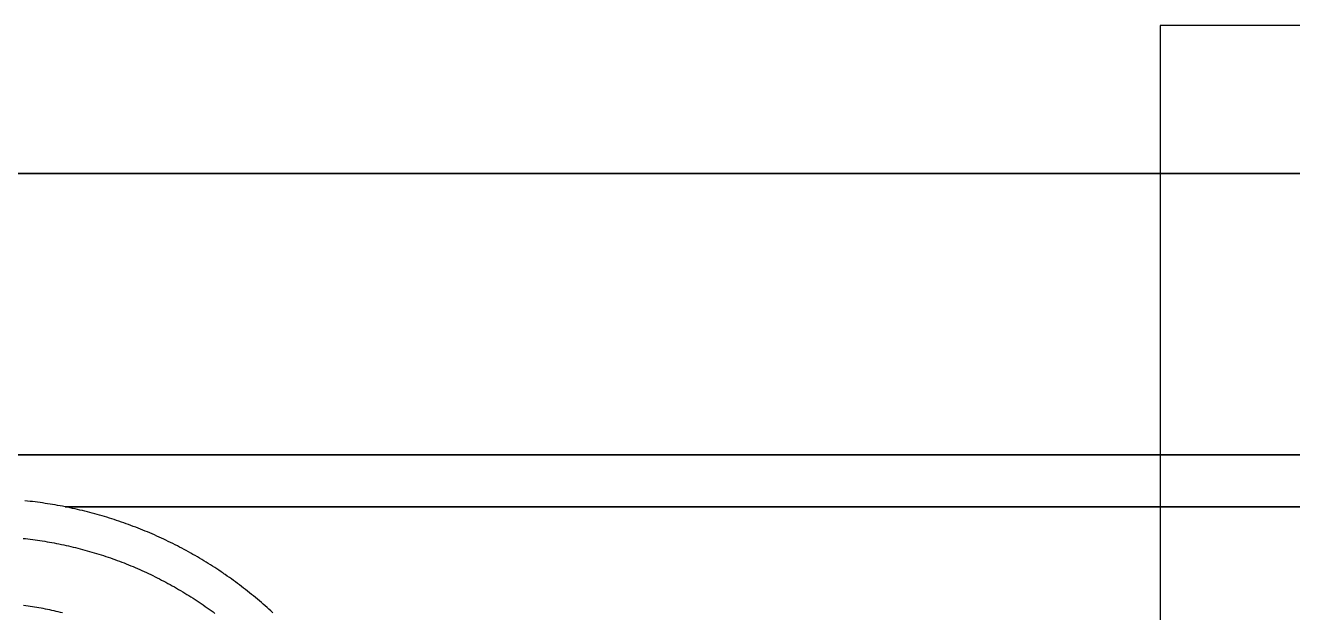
# Model space of a CAD drawing. Extents: x -3500 to 3500, y -3500 to 3500.
# Drawn here: x -407.2 to -69.4, y 1720.5 to 1876.9 of the extents above; entities that cross this region are included whole.
import ezdxf

# ---------------------------------------------------------------- set-up
doc = ezdxf.new("R2010")
doc.units = 0
for name, color, linetype in [('L5D0', 3, 'CONTINUOUS'), ('L5D100', 7, 'CONTINUOUS'), ('L5D11', 2, 'CONTINUOUS'), ('L5D99', 4, 'CONTINUOUS')]:
    doc.layers.add(name, color=color, linetype=linetype)

# ---------------------------------------------------------------- blocks, each defined once
blk = doc.blocks.new('ground_main_5')
at = {"layer": 'L5D0'}
for points in [[(2334.91, 1748.689), (-396.5985, 1748.689), (-397.262, 1748.8185), (-397.9265, 1748.944), (-398.592, 1749.0655), (-399.258, 1749.1835), (-399.925, 1749.297), (-400.592, 1749.407), (-401.26, 1749.5125), (-401.929, 1749.6145), (-402.598, 1749.7125), (-403.268, 1749.806), (-403.938, 1749.896), (-404.609, 1749.982), (-405.2805, 1750.064), (-405.952, 1750.142), (-406.6245, 1750.216), (-407.297, 1750.286)], [(-341.2605, 1720.493), (-341.758, 1720.951), (-342.2585, 1721.406), (-342.7615, 1721.858), (-343.2675, 1722.307), (-343.7755, 1722.753), (-344.2865, 1723.1965), (-344.8005, 1723.6365), (-345.3165, 1724.0735), (-345.8355, 1724.507), (-346.357, 1724.938), (-346.881, 1725.3655), (-347.407, 1725.7905), (-347.936, 1726.212), (-348.4675, 1726.63), (-349.0015, 1727.0455), (-349.538, 1727.4575), (-350.077, 1727.866), (-350.618, 1728.2715), (-351.1615, 1728.674), (-351.7075, 1729.073), (-352.256, 1729.469), (-352.8065, 1729.862), (-353.3595, 1730.251), (-353.915, 1730.6375), (-354.2565, 1730.8715), (-354.4725, 1731.02), (-355.0325, 1731.3995), (-355.5945, 1731.776), (-356.159, 1732.1485), (-356.7255, 1732.518), (-357.294, 1732.8845), (-357.865, 1733.247), (-358.438, 1733.6065), (-359.013, 1733.9625), (-359.59, 1734.315), (-360.1695, 1734.664), (-360.751, 1735.0095), (-361.334, 1735.352), (-361.9195, 1735.6905), (-362.507, 1736.026), (-363.0965, 1736.3575), (-363.6875, 1736.686), (-364.281, 1737.011), (-364.876, 1737.332), (-365.473, 1737.6495), (-366.072, 1737.964), (-366.673, 1738.2745), (-367.2755, 1738.5815), (-367.88, 1738.885), (-368.486, 1739.185), (-369.094, 1739.481), (-369.704, 1739.774), (-370.3155, 1740.063), (-370.9285, 1740.3485), (-371.5435, 1740.63), (-372.16, 1740.9085), (-372.778, 1741.183), (-373.398, 1741.4535), (-374.019, 1741.721), (-374.642, 1741.9845), (-375.2665, 1742.244), (-375.8925, 1742.5), (-376.52, 1742.7525), (-377.149, 1743.001), (-377.7795, 1743.246), (-378.4115, 1743.487), (-379.045, 1743.7245), (-379.6795, 1743.958), (-380.3155, 1744.188), (-380.953, 1744.414), (-381.592, 1744.6365), (-382.232, 1744.855), (-382.8735, 1745.0695), (-383.516, 1745.2805), (-384.16, 1745.4875), (-384.805, 1745.691), (-385.451, 1745.89), (-386.0985, 1746.086), (-386.747, 1746.2775), (-387.397, 1746.4655), (-388.0475, 1746.6495), (-388.6995, 1746.83), (-389.3525, 1747.006), (-390.0065, 1747.1785), (-390.6615, 1747.347), (-391.3175, 1747.512), (-391.9745, 1747.6725), (-392.6325, 1747.8295), (-393.291, 1747.9825), (-393.951, 1748.132), (-394.6115, 1748.277), (-395.273, 1748.418), (-395.935, 1748.5555), (-396.5985, 1748.689), (2334.91, 1748.689)]]:
    blk.add_lwpolyline(points, dxfattribs=at)
blk = doc.blocks.new('TOP_main_5_Cheese_100')
at = {"layer": 'L5D100'}
for points in [[(-2334.91, 1837.5), (-62.5, 1837.5)], [(-62.5, 1837.5), (-2334.91, 1837.5)], [(2334.91, 1762.5), (-2334.91, 1762.5)], [(-2334.91, 1762.5), (-62.5, 1762.5), (-62.5, 1737.5), (-37.5, 1737.5), (-37.5, 1762.5), (37.5, 1762.5), (37.5, 1737.5), (62.5, 1737.5), (62.5, 1762.5), (137.5, 1762.5), (137.5, 1737.5), (162.5, 1737.5), (162.5, 1762.5), (237.5, 1762.5), (237.5, 1737.5), (262.5, 1737.5), (262.5, 1762.5), (2334.91, 1762.5)], [(-341.2605, 1720.493), (-341.758, 1720.951), (-342.2585, 1721.406), (-342.7615, 1721.858), (-343.2675, 1722.307), (-343.7755, 1722.753), (-344.2865, 1723.1965), (-344.8005, 1723.6365), (-345.3165, 1724.0735), (-345.8355, 1724.507), (-346.357, 1724.938), (-346.881, 1725.3655), (-347.407, 1725.7905), (-347.936, 1726.212), (-348.4675, 1726.63), (-349.0015, 1727.0455), (-349.538, 1727.4575), (-350.077, 1727.866), (-350.618, 1728.2715), (-351.1615, 1728.674), (-351.7075, 1729.073), (-352.256, 1729.469), (-352.8065, 1729.862), (-353.3595, 1730.251), (-353.915, 1730.6375), (-354.2565, 1730.8715), (-354.4725, 1731.02), (-355.0325, 1731.3995), (-355.5945, 1731.776), (-356.159, 1732.1485), (-356.7255, 1732.518), (-357.294, 1732.8845), (-357.865, 1733.247), (-358.438, 1733.6065), (-359.013, 1733.9625), (-359.59, 1734.315), (-360.1695, 1734.664), (-360.751, 1735.0095), (-361.334, 1735.352), (-361.9195, 1735.6905), (-362.507, 1736.026), (-363.0965, 1736.3575), (-363.6875, 1736.686), (-364.281, 1737.011), (-364.876, 1737.332), (-365.473, 1737.6495), (-366.072, 1737.964), (-366.673, 1738.2745), (-367.2755, 1738.5815), (-367.88, 1738.885), (-368.486, 1739.185), (-369.094, 1739.481), (-369.704, 1739.774), (-370.3155, 1740.063), (-370.9285, 1740.3485), (-371.5435, 1740.63), (-372.16, 1740.9085), (-372.778, 1741.183), (-373.398, 1741.4535), (-374.019, 1741.721), (-374.642, 1741.9845), (-375.2665, 1742.244), (-375.8925, 1742.5), (-376.52, 1742.7525), (-377.149, 1743.001), (-377.7795, 1743.246), (-378.4115, 1743.487), (-379.045, 1743.7245), (-379.6795, 1743.958), (-380.3155, 1744.188), (-380.953, 1744.414), (-381.592, 1744.6365), (-382.232, 1744.855), (-382.8735, 1745.0695), (-383.516, 1745.2805), (-384.16, 1745.4875), (-384.805, 1745.691), (-385.451, 1745.89), (-386.0985, 1746.086), (-386.747, 1746.2775), (-387.397, 1746.4655), (-388.0475, 1746.6495), (-388.6995, 1746.83), (-389.3525, 1747.006), (-390.0065, 1747.1785), (-390.6615, 1747.347), (-391.3175, 1747.512), (-391.9745, 1747.6725), (-392.6325, 1747.8295), (-393.291, 1747.9825), (-393.951, 1748.132), (-394.6115, 1748.277), (-395.273, 1748.418), (-395.935, 1748.5555), (-396.5985, 1748.689), (-397.262, 1748.8185), (-397.9265, 1748.944), (-398.592, 1749.0655), (-399.258, 1749.1835), (-399.925, 1749.297), (-400.592, 1749.407), (-401.26, 1749.5125), (-401.929, 1749.6145), (-402.598, 1749.7125), (-403.268, 1749.806), (-403.938, 1749.896), (-404.609, 1749.982), (-405.2805, 1750.064), (-405.952, 1750.142), (-406.6245, 1750.216), (-407.297, 1750.286)]]:
    blk.add_lwpolyline(points, dxfattribs=at)
blk = doc.blocks.new('TOP_main_5')
at = {"layer": 'L5D11'}
for points in [[(-397.273, 1720.4155), (-397.842, 1720.56), (-398.4125, 1720.7005), (-398.984, 1720.837), (-399.556, 1720.9695), (-400.129, 1721.098), (-400.703, 1721.223), (-401.2775, 1721.344), (-401.853, 1721.461), (-402.4295, 1721.574), (-403.0065, 1721.6835), (-403.5845, 1721.7885), (-404.163, 1721.89), (-404.742, 1721.9875), (-405.322, 1722.081), (-405.9025, 1722.1705), (-406.4835, 1722.256), (-407.065, 1722.3375), (-407.6475, 1722.415)], [(-407.8085, 1740.2855), (-407.166, 1740.2155), (-406.5235, 1740.1415), (-405.882, 1740.0635), (-405.241, 1739.9815), (-404.6005, 1739.8955), (-403.9605, 1739.8055), (-403.321, 1739.7115), (-402.682, 1739.6135), (-402.0435, 1739.5115), (-401.406, 1739.4055), (-400.769, 1739.296), (-400.133, 1739.182), (-399.4975, 1739.0645), (-398.8625, 1738.9425), (-398.2285, 1738.817), (-397.5955, 1738.6875), (-396.963, 1738.554), (-396.3315, 1738.4165), (-395.7005, 1738.2755), (-395.071, 1738.13), (-394.442, 1737.981), (-393.814, 1737.828), (-393.187, 1737.671), (-392.561, 1737.5105), (-391.936, 1737.3455), (-391.312, 1737.177), (-390.689, 1737.0045), (-390.067, 1736.8285), (-389.4465, 1736.648), (-388.827, 1736.464), (-388.2085, 1736.276), (-387.591, 1736.0845), (-386.975, 1735.889), (-386.3605, 1735.6895), (-385.747, 1735.4865), (-385.1345, 1735.2795), (-384.5235, 1735.0685), (-383.9135, 1734.854), (-383.3055, 1734.636), (-382.6985, 1734.4135), (-382.093, 1734.188), (-381.4885, 1733.958), (-380.886, 1733.725), (-380.2845, 1733.4875), (-379.685, 1733.247), (-379.0865, 1733.0025), (-378.49, 1732.754), (-377.8945, 1732.502), (-377.301, 1732.2465), (-376.709, 1731.987), (-376.1185, 1731.724), (-375.53, 1731.4575), (-374.9425, 1731.187), (-374.3575, 1730.913), (-373.7735, 1730.6355), (-373.1915, 1730.3545), (-372.6115, 1730.0695), (-372.033, 1729.781), (-371.4565, 1729.489), (-370.8815, 1729.1935), (-370.3085, 1728.8945), (-369.7375, 1728.5915), (-369.1685, 1728.2855), (-368.601, 1727.9755), (-368.0355, 1727.6625), (-367.4725, 1727.3455), (-366.911, 1727.0255), (-366.3515, 1726.7015), (-365.794, 1726.3745), (-365.2385, 1726.0435), (-364.6855, 1725.7095), (-364.134, 1725.372), (-363.585, 1725.031), (-363.038, 1724.687), (-362.4935, 1724.339), (-361.9505, 1723.988), (-361.4105, 1723.6335), (-360.872, 1723.2755), (-360.336, 1722.9145), (-359.802, 1722.55), (-359.2705, 1722.182), (-358.7415, 1721.811), (-358.2145, 1721.4365), (-357.69, 1721.059), (-357.168, 1720.678), (-356.648, 1720.294)]]:
    blk.add_lwpolyline(points, dxfattribs=at)
for name in ['ground_main_5', 'TOP_main_5_Cheese_100']:
    blk.add_blockref(name, (0, 0))
blk = doc.blocks.new('TOP_main_5_NoCheese_99')
at = {"layer": 'L5D99'}
blk.add_lwpolyline([(305.585, 1876.91), (-104.6725, 1876.91), (-104.6725, 1313.135), (-197.147, 1313.135), (-197.147, 1113.135), (-1987.009, 1113.135), (-1987.009, 1513.135), (-2134.91, 1513.135), (-2134.91, 1035.82), (-334.901, 1035.82), (-334.901, 413.18), (-592.5135, 413.18), (-592.5135, 213.18), (-1856.7805, 213.18), (-1856.7805, 613.18), (-2134.91, 613.18), (-2134.91, 143.91), (-1520.177, 143.91), (-73.4195, 143.91), (-73.4195, -588.91)], dxfattribs=at)
blk = doc.blocks.new('TOP_main')
for name in ['TOP_main_5', 'TOP_main_5_NoCheese_99']:
    blk.add_blockref(name, (0, 0))

msp = doc.modelspace()

# ---------------------------------------------------------------- block references
msp.add_blockref('TOP_main', (0, 0))

doc.saveas('drawing.dxf')
